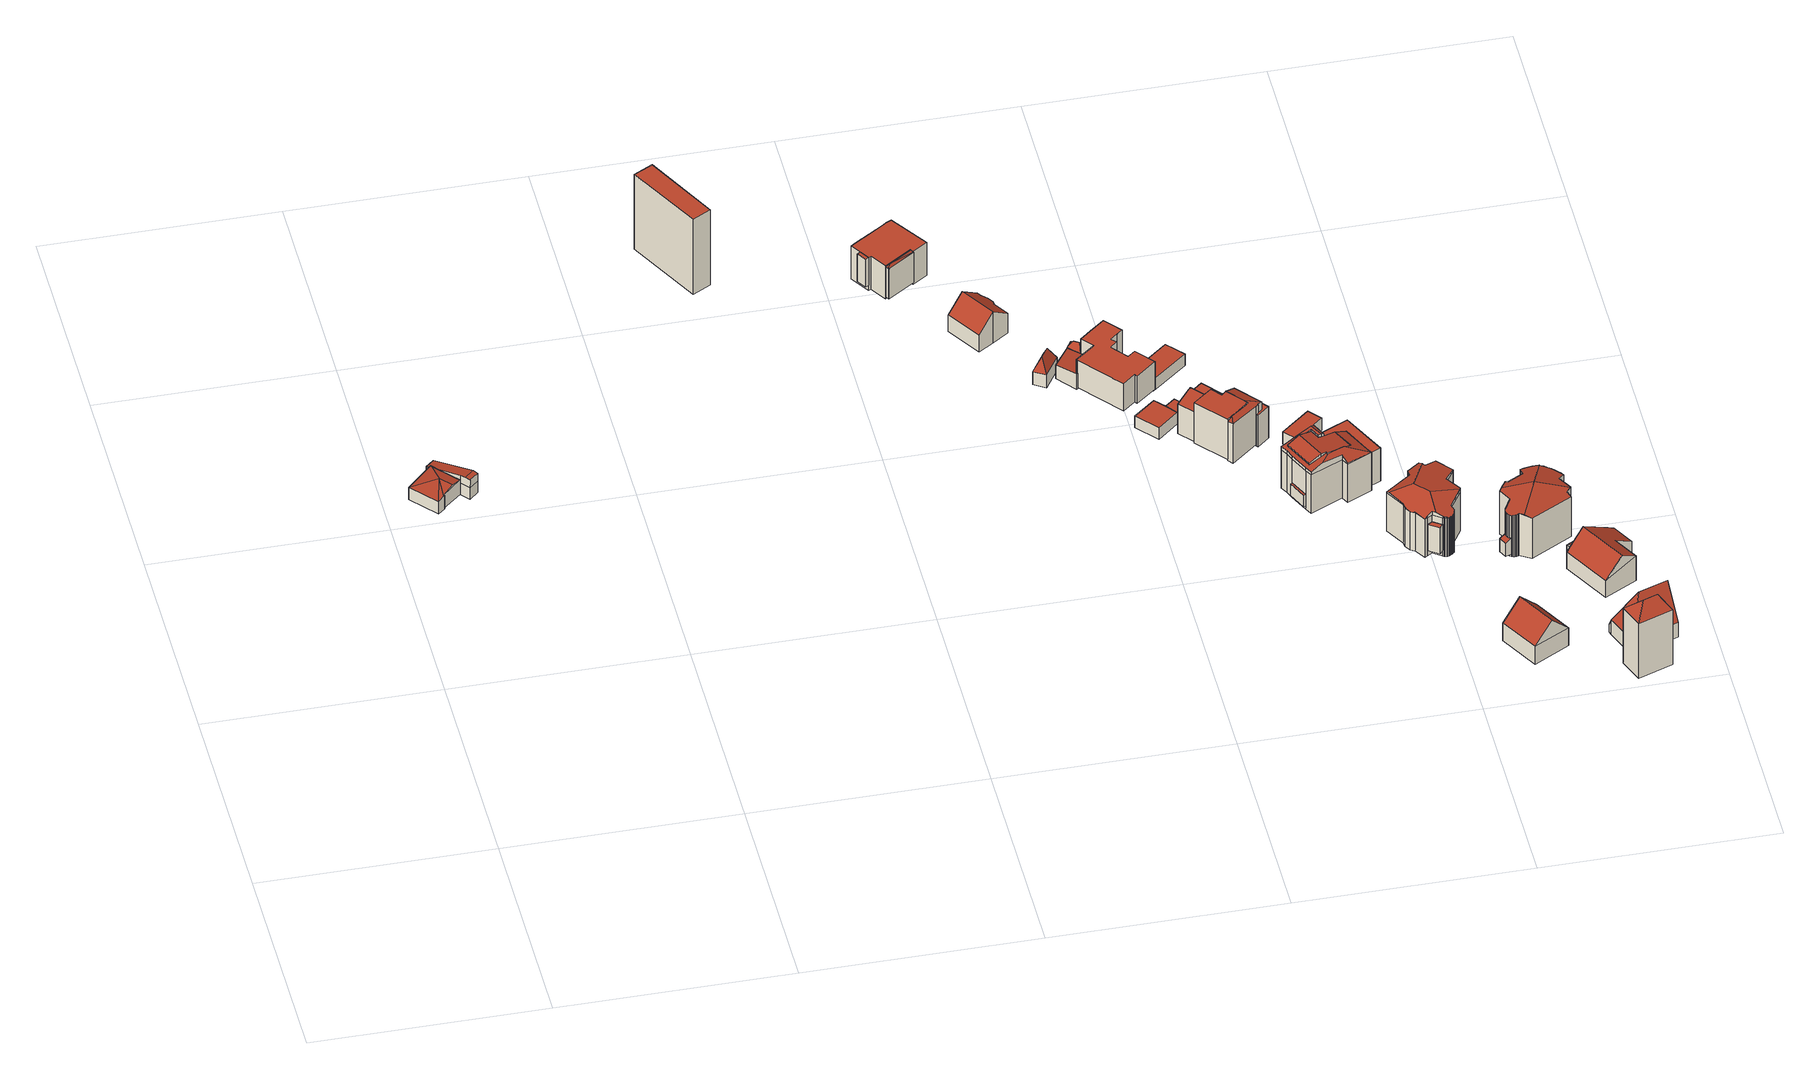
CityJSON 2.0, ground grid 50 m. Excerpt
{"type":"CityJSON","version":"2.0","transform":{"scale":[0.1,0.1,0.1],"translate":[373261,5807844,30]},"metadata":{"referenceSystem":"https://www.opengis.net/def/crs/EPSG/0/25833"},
"CityObjects":{
"building1":{"type":"Building","attributes":{"Gemeindeschluessel":"11000006","Geometrietyp2DReferenz":"3000","function":"31001_3281","roofType":"5000","measuredHeight":4.16},"address":[{"country":"Germany","locality":"Berlin","dependentLocality":"Steglitz-Zehlendorf"}],"geometry":[{"type":"Solid","lod":"2","boundaries":[[[[0,1,2,3]],[[4,5,1,0]],[[6,7,5,4]],[[8,9,7,6]],[[10,11,9,8]],[[12,13,11,10]],[[3,2,13,12]],[[10,8,14]],[[0,15,14]],[[6,0,14]],[[6,14,8]],[[0,6,4]],[[3,12,10,14,15]],[[3,15,0]],[[1,5,7,9,11,13,2]]]],"semantics":{"surfaces":[{"type":"WallSurface"},{"type":"RoofSurface"},{"type":"GroundSurface"}],"values":[[0,0,0,0,0,0,0,1,1,1,1,1,1,0,2]]}}]},
"building2":{"type":"Building","attributes":{"Gemeindeschluessel":"11000006","Geometrietyp2DReferenz":"3000","function":"51009_1610","roofType":"3100","measuredHeight":5.16},"address":[{"country":"Germany","locality":"Berlin","dependentLocality":"Steglitz-Zehlendorf"}],"geometry":[{"type":"Solid","lod":"2","boundaries":[[[[16,13,2,17]],[[18,11,13,16]],[[19,20,11,18]],[[21,22,20,19]],[[23,24,22,21]],[[25,26,24,23]],[[17,2,26,25]],[[27,28,29,30]],[[31,32,29,28,21,19,33]],[[32,31,16,17]],[[30,29,32,17,25]],[[31,33,18,16]],[[33,19,18]],[[27,30,25,23]],[[28,27,23,21]],[[13,11,20,22,24,26,2]]]],"semantics":{"surfaces":[{"type":"WallSurface"},{"type":"RoofSurface"},{"type":"GroundSurface"}],"values":[[0,0,0,0,0,0,0,1,1,0,0,0,0,0,0,2]]}}]},
"building3":{"type":"Building","attributes":{"Gemeindeschluessel":"11000006","Geometrietyp2DReferenz":"3000","function":"31001_3212","roofType":"1000","measuredHeight":19.44},"address":[{"country":"Germany","locality":"Berlin","dependentLocality":"Steglitz-Zehlendorf","thoroughfareName":"Stölpchenweg"}],"geometry":[{"type":"Solid","lod":"2","boundaries":[[[[34,35,36,37]],[[38,39,35,34]],[[40,41,39,38]],[[37,36,41,40]],[[38,34,37,40]],[[35,39,41,36]]]],"semantics":{"surfaces":[{"type":"WallSurface"},{"type":"RoofSurface"},{"type":"GroundSurface"}],"values":[[0,0,0,0,1,2]]}}]},
"building4":{"type":"Building","attributes":{"Gemeindeschluessel":"11000006","Geometrietyp2DReferenz":"3000","function":"51009_1610","roofType":"1000","measuredHeight":7.22},"address":[{"country":"Germany","locality":"Berlin","dependentLocality":"Steglitz-Zehlendorf"}],"geometry":[{"type":"Solid","lod":"2","boundaries":[[[[42,43,44,45]],[[46,47,43,42]],[[48,49,47,46]],[[45,44,49,48]],[[46,42,45,48]],[[43,47,49,44]]]],"semantics":{"surfaces":[{"type":"WallSurface"},{"type":"RoofSurface"},{"type":"GroundSurface"}],"values":[[0,0,0,0,1,2]]}}]},
"building5":{"type":"Building","attributes":{"Gemeindeschluessel":"11000006","Geometrietyp2DReferenz":"3000","function":"31001_1010"},"address":[{"country":"Germany","locality":"Berlin","dependentLocality":"Steglitz-Zehlendorf","thoroughfareName":"Stölpchenweg"}],"children":["building5-1","building5-2"]},
"building5-1":{"type":"BuildingPart","attributes":{"roofType":"1000","measuredHeight":8.59},"parents":["building5"],"geometry":[{"type":"Solid","lod":"2","boundaries":[[[[50,51,52,53,54,55]],[[45,56,51,50]],[[48,57,56,45]],[[58,59,57,48]],[[60,61,59,58]],[[62,63,61,60]],[[64,65,63,62]],[[66,67,65,64]],[[68,69,67,66]],[[70,71,72,73,69,68]],[[70,68,66,64,62,60,58,48,45,50,55,74]],[[51,56,57,59,61,63,65,67,69,73,75,52]],[[73,72,76,75]],[[71,70,74,77]],[[76,72,71,77]],[[75,76,53,52]],[[77,74,55,54]],[[53,76,77,54]]]],"semantics":{"surfaces":[{"type":"WallSurface"},{"type":"RoofSurface"},{"type":"GroundSurface"},{"type":"ClosureSurface"}],"values":[[0,0,0,0,0,0,0,0,0,0,1,2,0,0,3,0,0,3]]}}]},
"building5-2":{"type":"BuildingPart","attributes":{"roofType":"5000","measuredHeight":8.53},"parents":["building5"],"geometry":[{"type":"Solid","lod":"2","boundaries":[[[[78,79,80,81]],[[54,53,79,78]],[[82,83,72,71]],[[81,80,83,82]],[[84,71,77,85]],[[85,77,54,86]],[[54,78,86]],[[84,85,86]],[[81,84,86,78]],[[81,82,84]],[[82,71,84]],[[79,53,76,72,83,80]],[[53,54,77,76]],[[76,77,71,72]]]],"semantics":{"surfaces":[{"type":"WallSurface"},{"type":"RoofSurface"},{"type":"GroundSurface"},{"type":"ClosureSurface"}],"values":[[0,0,0,0,1,1,1,1,1,1,1,2,3,3]]}}]},
"building6":{"type":"Building","attributes":{"Gemeindeschluessel":"11000006","Geometrietyp2DReferenz":"3000","function":"31001_1010","roofType":"3100","measuredHeight":7.99},"address":[{"country":"Germany","locality":"Berlin","dependentLocality":"Steglitz-Zehlendorf","thoroughfareName":"Stölpchenweg"}],"geometry":[{"type":"Solid","lod":"2","boundaries":[[[[87,88,89,90,91,92,93,94,95,96]],[[97,98,99,100,101,102,103,104,105,106,107,108]],[[91,97,108,92]],[[90,98,97,91]],[[89,99,98,90]],[[88,100,99,89]],[[87,101,100,88]],[[96,102,101,87]],[[109,103,102,96]],[[110,104,103,109]],[[95,105,104,110]],[[94,106,105,95]],[[93,107,106,94]],[[92,108,107,93]],[[110,109,96,95]]]],"semantics":{"surfaces":[{"type":"RoofSurface"},{"type":"GroundSurface"},{"type":"WallSurface"}],"values":[[0,1,2,2,2,2,2,2,2,2,2,2,2,2,0]]}}]},
"building7":{"type":"Building","attributes":{"Gemeindeschluessel":"11000006","Geometrietyp2DReferenz":"3000","function":"31001_2463","roofType":"5000","measuredHeight":6.26},"address":[{"country":"Germany","locality":"Berlin","dependentLocality":"Steglitz-Zehlendorf"}],"geometry":[{"type":"Solid","lod":"2","boundaries":[[[[111,112,113,114]],[[115,116,112,111]],[[117,118,116,115]],[[114,113,118,117]],[[119,117,115,120]],[[115,111,120]],[[120,111,114,119]],[[114,117,119]],[[112,116,118,113]]]],"semantics":{"surfaces":[{"type":"WallSurface"},{"type":"RoofSurface"},{"type":"GroundSurface"}],"values":[[0,0,0,0,1,1,1,1,2]]}}]},
"building8":{"type":"Building","attributes":{"Gemeindeschluessel":"11000006","Geometrietyp2DReferenz":"3000","function":"31001_2463","roofType":"2100","measuredHeight":4.08},"address":[{"country":"Germany","locality":"Berlin","dependentLocality":"Steglitz-Zehlendorf"}],"geometry":[{"type":"Solid","lod":"2","boundaries":[[[[121,122,123,124]],[[125,126,122,121]],[[127,128,126,125]],[[129,130,128,127]],[[131,132,130,129]],[[133,134,132,131]],[[124,123,134,133]],[[131,129,127,125,121,124,133]],[[122,126,128,130,132,134,123]]]],"semantics":{"surfaces":[{"type":"WallSurface"},{"type":"RoofSurface"},{"type":"GroundSurface"}],"values":[[0,0,0,0,0,0,0,1,2]]}}]},
"building9":{"type":"Building","attributes":{"Gemeindeschluessel":"11000006","Geometrietyp2DReferenz":"3000","function":"31001_1000","roofType":"5000","measuredHeight":5.06},"address":[{"country":"Germany","locality":"Berlin","dependentLocality":"Steglitz-Zehlendorf"}],"geometry":[{"type":"Solid","lod":"2","boundaries":[[[[135,136,122,137]],[[138,139,136,135]],[[140,126,139,138]],[[137,122,126,140]],[[140,138,141]],[[141,138,135,142]],[[135,137,142]],[[142,137,140,141]],[[136,139,126,122]]]],"semantics":{"surfaces":[{"type":"WallSurface"},{"type":"RoofSurface"},{"type":"GroundSurface"}],"values":[[0,0,0,0,1,1,1,1,2]]}}]},
"building10":{"type":"Building","attributes":{"Gemeindeschluessel":"11000006","Geometrietyp2DReferenz":"3000","function":"31001_2463","roofType":"1000","measuredHeight":3.01},"address":[{"country":"Germany","locality":"Berlin","dependentLocality":"Steglitz-Zehlendorf"}],"geometry":[{"type":"Solid","lod":"2","boundaries":[[[[143,144,145,146]],[[147,148,144,143]],[[149,150,148,147]],[[151,152,150,149]],[[146,145,152,151]],[[149,147,143,146,151]],[[144,148,150,152,145]]]],"semantics":{"surfaces":[{"type":"WallSurface"},{"type":"RoofSurface"},{"type":"GroundSurface"}],"values":[[0,0,0,0,0,1,2]]}}]},
"building11":{"type":"Building","attributes":{"Gemeindeschluessel":"11000006","Geometrietyp2DReferenz":"3000","function":"31001_1010"},"address":[{"country":"Germany","locality":"Berlin","dependentLocality":"Steglitz-Zehlendorf","thoroughfareName":"Stölpchenweg"}],"children":["building11-1","building11-2"]},
"building11-1":{"type":"BuildingPart","attributes":{"roofType":"9999","measuredHeight":7.05},"parents":["building11"],"geometry":[{"type":"Solid","lod":"2","boundaries":[[[[153,154,155,156]],[[157,158,154,153]],[[159,160,158,157]],[[161,162,160,159]],[[163,164,162,161]],[[165,166,164,163]],[[167,168,166,165]],[[169,170,171,168,167]],[[172,173,174,175,176]],[[177,178,173,172]],[[179,180,178,177]],[[156,155,180,179]],[[177,172,176,181,182,183,184,185,169,167,165,163,161,159,157,153,156,179]],[[154,158,160,162,164,166,168,171,186,187,188,189,190,174,173,178,180,155]],[[170,169,185,191]],[[186,171,170,191]],[[191,185,184,192]],[[187,186,191,192]],[[192,184,183,193]],[[188,187,192,193]],[[193,183,182,194]],[[189,188,193,194]],[[194,182,181,195]],[[190,189,194,195]],[[195,181,176,175]],[[174,190,195,175]]]],"semantics":{"surfaces":[{"type":"WallSurface"},{"type":"RoofSurface"},{"type":"GroundSurface"},{"type":"ClosureSurface"}],"values":[[0,0,0,0,0,0,0,0,0,0,0,0,1,2,0,3,0,3,0,3,0,3,0,3,0,3]]}}]},
"building11-2":{"type":"BuildingPart","attributes":{"roofType":"1000","measuredHeight":3.08},"parents":["building11"],"geometry":[{"type":"Solid","lod":"2","boundaries":[[[[196,197,198,171,170]],[[199,200,197,196]],[[201,202,200,199]],[[175,174,203,202,201]],[[199,196,170,191,192,193,194,195,175,201]],[[204,205,206,207,208,198,197,200,202,203]],[[203,174,190,204]],[[174,175,195,190]],[[204,190,189,205]],[[190,195,194,189]],[[205,189,188,206]],[[189,194,193,188]],[[206,188,187,207]],[[188,193,192,187]],[[207,187,186,208]],[[187,192,191,186]],[[208,186,171,198]],[[186,191,170,171]]]],"semantics":{"surfaces":[{"type":"WallSurface"},{"type":"RoofSurface"},{"type":"GroundSurface"},{"type":"ClosureSurface"}],"values":[[0,0,0,0,1,2,0,3,0,3,0,3,0,3,0,3,0,3]]}}]},
"building12":{"type":"Building","attributes":{"Gemeindeschluessel":"11000006","Geometrietyp2DReferenz":"3000","function":"51009_1610","roofType":"1000","measuredHeight":2.88},"address":[{"country":"Germany","locality":"Berlin","dependentLocality":"Steglitz-Zehlendorf"}],"geometry":[{"type":"Solid","lod":"2","boundaries":[[[[149,209,210,211]],[[147,212,209,149]],[[213,214,212,147]],[[211,210,214,213]],[[147,149,211,213]],[[209,212,214,210]]]],"semantics":{"surfaces":[{"type":"WallSurface"},{"type":"RoofSurface"},{"type":"GroundSurface"}],"values":[[0,0,0,0,1,2]]}}]},
"building13":{"type":"Building","attributes":{"Gemeindeschluessel":"11000006","Geometrietyp2DReferenz":"3000","function":"31001_1010"},"address":[{"country":"Germany","locality":"Berlin","dependentLocality":"Steglitz-Zehlendorf","thoroughfareName":"Stölpchenweg"}],"children":["building13-1","building13-2","building13-3","building13-4"]},
"building13-1":{"type":"BuildingPart","attributes":{"roofType":"1000","measuredHeight":10.38},"parents":["building13"],"geometry":[{"type":"Solid","lod":"2","boundaries":[[[[215,216,217,218,219,220,221]],[[222,223,215,221,224,225,226,227,228,229,230]],[[231,232,219,218,233,234,235,236]],[[237,228,227,238]],[[231,236,237,238]],[[238,227,226,239]],[[232,231,238,239]],[[224,221,220]],[[239,226,225]],[[219,232,239,220]],[[239,225,224,220]],[[218,217,240,241,233]],[[242,216,215,223,243]],[[244,240,217,216,243]],[[216,242,243]],[[233,241,245,234]],[[244,243,223,222,246]],[[240,244,246,245,241]],[[234,245,247,235]],[[246,222,230,248]],[[246,248,247,245]],[[229,228,237]],[[235,247,248,230,229,237,236]]]],"semantics":{"surfaces":[{"type":"WallSurface"},{"type":"RoofSurface"},{"type":"GroundSurface"},{"type":"ClosureSurface"}],"values":[[0,1,2,0,3,0,3,0,0,3,3,0,0,3,3,0,0,3,0,0,3,0,3]]}}]},
"building13-2":{"type":"BuildingPart","attributes":{"roofType":"5000","measuredHeight":10.71},"parents":["building13"],"geometry":[{"type":"Solid","lod":"2","boundaries":[[[[220,219,249,250,251]],[[252,253,254,235,230,255]],[[256,257,253,252]],[[258,259,257,256]],[[260,261,259,258]],[[262,263,261,260]],[[251,250,263,262]],[[238,239,225,264,251,262,260,258,265,266,237]],[[265,256,252,255,266]],[[264,224,220,251]],[[229,237,266,255]],[[256,265,258]],[[249,267,268,269,254,253,257,259,261,263,250]],[[249,219,232,267]],[[219,220,239,232]],[[267,232,231,268]],[[232,239,238,231]],[[269,268,231,236]],[[236,231,238,237]],[[269,236,235,254]],[[229,255,230]],[[236,237,229,230,235]],[[224,264,225]],[[224,225,239,220]]]],"semantics":{"surfaces":[{"type":"WallSurface"},{"type":"RoofSurface"},{"type":"GroundSurface"},{"type":"ClosureSurface"}],"values":[[0,0,0,0,0,0,0,1,1,1,0,0,2,0,3,0,3,0,3,0,0,3,0,3]]}}]},
"building13-3":{"type":"BuildingPart","attributes":{"roofType":"9999","measuredHeight":3},"parents":["building13"],"geometry":[{"type":"Solid","lod":"2","boundaries":[[[[248,270,271,272,244,246]],[[272,273,241,244]],[[271,274,273,272]],[[270,275,274,271]],[[248,247,275,270]],[[247,248,246,245]],[[245,246,244,241]],[[273,274,275,247,245,241]]]],"semantics":{"surfaces":[{"type":"RoofSurface"},{"type":"WallSurface"},{"type":"GroundSurface"}],"values":[[0,1,1,1,1,1,1,2]]}}]},
"building13-4":{"type":"BuildingPart","attributes":{"roofType":"5000","measuredHeight":9.21},"parents":["building13"],"geometry":[{"type":"Solid","lod":"2","boundaries":[[[[276,277,278,279]],[[280,281,277,276]],[[282,283,281,280]],[[284,285,283,282]],[[243,240,285,284]],[[279,278,217,216]],[[243,284,282,242]],[[282,280,276,279,216,242]],[[277,281,283,285,240,217,278]],[[240,243,216,217]],[[243,242,216]]]],"semantics":{"surfaces":[{"type":"WallSurface"},{"type":"RoofSurface"},{"type":"GroundSurface"},{"type":"ClosureSurface"}],"values":[[0,0,0,0,0,0,1,1,2,3,3]]}}]},
"building14":{"type":"Building","attributes":{"Gemeindeschluessel":"11000006","Geometrietyp2DReferenz":"3000","function":"51009_1610","roofType":"1000","measuredHeight":8.16},"address":[{"country":"Germany","locality":"Berlin","dependentLocality":"Steglitz-Zehlendorf"}],"geometry":[{"type":"Solid","lod":"2","boundaries":[[[[286,287,288,289]],[[290,291,287,286]],[[292,293,291,290]],[[294,295,293,292]],[[296,297,295,294]],[[298,299,297,296]],[[300,301,299,298]],[[302,303,301,300]],[[304,305,303,302]],[[306,307,305,304]],[[289,288,308,309]],[[310,311,312,313,314,315,316,317,318,319,320,306,304,302,300,298,296,294,292,290,286,289,309]],[[287,291,293,295,297,299,301,303,305,307,321,322,323,324,325,326,327,328,329,330,331,308,288]],[[320,321,307,306]],[[319,322,321,320]],[[318,323,322,319]],[[317,324,323,318]],[[316,325,324,317]],[[315,326,325,316]],[[314,327,326,315]],[[313,328,327,314]],[[312,329,328,313]],[[311,330,329,312]],[[310,331,330,311]],[[309,308,331,310]]]],"semantics":{"surfaces":[{"type":"WallSurface"},{"type":"RoofSurface"},{"type":"GroundSurface"}],"values":[[0,0,0,0,0,0,0,0,0,0,0,1,2,0,0,0,0,0,0,0,0,0,0,0,0]]}}]},
"building15":{"type":"Building","attributes":{"Gemeindeschluessel":"11000006","Geometrietyp2DReferenz":"3000","function":"51009_1610","roofType":"9999","measuredHeight":3},"address":[{"country":"Germany","locality":"Berlin","dependentLocality":"Steglitz-Zehlendorf"}],"geometry":[{"type":"Solid","lod":"2","boundaries":[[[[332,333,334,335]],[[333,336,337,334]],[[332,338,336,333]],[[335,339,338,332]],[[334,337,339,335]],[[336,338,339,337]]]],"semantics":{"surfaces":[{"type":"RoofSurface"},{"type":"WallSurface"},{"type":"GroundSurface"}],"values":[[0,1,1,1,1,2]]}}]},
"building16":{"type":"Building","attributes":{"Gemeindeschluessel":"11000006","Geometrietyp2DReferenz":"3000","function":"31001_1010"},"address":[{"country":"Germany","locality":"Berlin","dependentLocality":"Steglitz-Zehlendorf","thoroughfareName":"Stölpchenweg"}],"children":["building16-1","building16-2"]},
"building16-1":{"type":"BuildingPart","attributes":{"roofType":"5000","measuredHeight":12.37},"parents":["building16"],"geometry":[{"type":"Solid","lod":"2","boundaries":[[[[340,341,342,343]],[[344,345,341,340]],[[346,347,345,344]],[[348,349,347,346]],[[350,351,349,348]],[[352,353,351,350]],[[354,355,356,353,352]],[[357,358,359,360,361]],[[362,363,358,357]],[[364,365,363,362]],[[366,367,365,364]],[[368,369,367,366]],[[370,371,369,368]],[[343,342,371,370]],[[364,372,373,374,375,376,377]],[[378,379,380,381]],[[362,357,382,383,384,372,364]],[[385,386,387,388,389,390,391,392,393,380,379,394,395,396,397,398,399,400,375,374]],[[400,399,343,370]],[[376,375,400,370,368]],[[399,398,340,343]],[[398,397,344,340]],[[397,396,346,344]],[[396,395,348,346]],[[395,394,350,348]],[[394,379,378,352,350]],[[382,357,361]],[[378,381,401,354,352]],[[377,376,368,366]],[[377,366,364]],[[341,345,347,349,351,353,356,402,403,404,405,406,407,408,409,359,358,363,365,367,369,371,342]],[[356,355,410,402]],[[354,411,410,355]],[[402,410,412,403]],[[411,413,412,410]],[[403,412,414,404]],[[413,415,414,412]],[[404,414,416,417,405]],[[416,418,419,417]],[[414,415,418,416]],[[405,417,420,406]],[[419,421,420,417]],[[406,420,422,423,407]],[[422,424,425,423]],[[420,421,424,422]],[[407,423,426,408]],[[425,427,426,423]],[[408,426,428,409]],[[427,429,428,426]],[[409,428,360,359]],[[429,361,360,428]],[[430,393,392,431]],[[430,431,415,413]],[[430,432,380,393]],[[413,411,432,430]],[[431,392,391]],[[419,418,390,389]],[[418,415,431,391,390]],[[389,388,421,419]],[[424,387,386,425]],[[421,388,387,424]],[[386,385,427,425]],[[372,384,373]],[[385,374,373,384,383,429,427]],[[383,382,361,429]],[[401,381,380,432]],[[401,432,411,354]]]],"semantics":{"surfaces":[{"type":"WallSurface"},{"type":"RoofSurface"},{"type":"GroundSurface"},{"type":"ClosureSurface"}],"values":[[0,0,0,0,0,0,0,0,0,0,0,0,0,0,1,1,1,1,0,0,0,0,0,0,0,0,0,0,0,0,2,0,3,0,3,0,3,0,3,3,0,3,0,3,3,0,3,0,3,0,3,0,3,0,3,0,3,3,3,3,3,3,0,3,3,0,3]]}}]},
"building16-2":{"type":"BuildingPart","attributes":{"roofType":"3100","measuredHeight":12.36},"parents":["building16"],"geometry":[{"type":"Solid","lod":"2","boundaries":[[[[433,382,361,360,355,354,401]],[[434,435,436,437]],[[438,439,373,384,440,433,401,432,430,431,391,437,436]],[[360,428,426,423,422,420,417,416,414,412,410,355]],[[382,433,440,383]],[[428,360,361,429]],[[429,361,382,383]],[[374,373,439,385]],[[383,440,384]],[[426,428,429,427]],[[429,383,384,373,374,385,427]],[[385,439,438,386]],[[423,426,427,425]],[[427,385,386,425]],[[386,438,436,387]],[[423,425,424,422]],[[425,386,387,424]],[[388,387,436,435]],[[420,422,424,421]],[[387,388,421,424]],[[389,388,435,434]],[[417,420,421,419]],[[421,388,389,419]],[[389,434,437,390]],[[417,419,418,416]],[[419,389,390,418]],[[390,437,391]],[[414,416,418,415]],[[415,418,390,391,431]],[[412,414,415,413]],[[415,431,430,413]],[[355,410,411,354]],[[410,412,413,411]],[[411,413,430,432]],[[354,411,432,401]]]],"semantics":{"surfaces":[{"type":"WallSurface"},{"type":"RoofSurface"},{"type":"GroundSurface"},{"type":"ClosureSurface"}],"values":[[0,1,1,2,0,3,3,0,0,3,3,0,3,3,0,3,3,0,3,3,0,3,3,0,3,3,0,3,3,3,3,3,3,3,3]]}}]},
"building17":{"type":"Building","attributes":{"Gemeindeschluessel":"11000006","Geometrietyp2DReferenz":"3000","function":"51009_1610","roofType":"1000","measuredHeight":8.56},"address":[{"country":"Germany","locality":"Berlin","dependentLocality":"Steglitz-Zehlendorf"}],"geometry":[{"type":"Solid","lod":"2","boundaries":[[[[441,442,443,444]],[[445,446,442,441]],[[447,448,446,445]],[[449,450,448,447]],[[451,452,450,449]],[[453,454,452,451]],[[455,456,454,453]],[[457,458,456,455]],[[444,443,458,457]],[[455,453,451,449,447,445,441,444,457]],[[442,446,448,450,452,454,456,458,443]]]],"semantics":{"surfaces":[{"type":"WallSurface"},{"type":"RoofSurface"},{"type":"GroundSurface"}],"values":[[0,0,0,0,0,0,0,0,0,1,2]]}}]},
"building18":{"type":"Building","attributes":{"Gemeindeschluessel":"11000006","Geometrietyp2DReferenz":"3000","function":"31001_2444","roofType":"1000","measuredHeight":3.16},"address":[{"country":"Germany","locality":"Berlin","dependentLocality":"Steglitz-Zehlendorf"}],"geometry":[{"type":"Solid","lod":"2","boundaries":[[[[459,460,461,462]],[[463,464,460,459]],[[465,466,464,463]],[[462,461,466,465]],[[463,459,462,465]],[[460,464,466,461]]]],"semantics":{"surfaces":[{"type":"WallSurface"},{"type":"RoofSurface"},{"type":"GroundSurface"}],"values":[[0,0,0,0,1,2]]}}]},
"building19":{"type":"Building","attributes":{"Gemeindeschluessel":"11000006","Geometrietyp2DReferenz":"3000","function":"31001_1010"},"address":[{"country":"Germany","locality":"Berlin","dependentLocality":"Steglitz-Zehlendorf","thoroughfareName":"Stölpchenweg"}],"children":["building19-1","building19-2"]},
"building19-1":{"type":"BuildingPart","attributes":{"roofType":"5000","measuredHeight":12.23},"parents":["building19"],"geometry":[{"type":"Solid","lod":"2","boundaries":[[[[467,468,469,470]],[[471,472,468,467]],[[473,474,475,476,472,471]],[[477,478,479,480,481,482]],[[483,484,478,477]],[[485,486,484,483]],[[487,488,486,485]],[[489,490,488,487]],[[491,492,490,489]],[[493,494,492,491]],[[495,496,494,493]],[[497,498,496,495]],[[499,500,498,497]],[[501,502,500,499]],[[503,504,502,501]],[[505,506,504,503]],[[507,508,506,505]],[[509,510,508,507]],[[511,512,510,509]],[[513,514,512,511]],[[515,516,514,513]],[[517,518,516,515]],[[519,520,518,517]],[[521,522,520,519]],[[523,524,522,521]],[[525,526,524,523]],[[527,528,526,525]],[[529,530,528,527]],[[531,532,530,529]],[[533,534,532,531]],[[535,536,534,533]],[[537,538,536,535]],[[539,540,538,537]],[[541,542,540,539]],[[543,544,542,541]],[[470,469,544,543]],[[545,546,547,548,549,550,551,552,553,554,555,556,557,558,559,560,561,562,563,564,565,566,567,568,569]],[[570,571,572,573,574,575,576]],[[577,578,579,575,574,567,566,580,581]],[[582,583,485,584,477,585,586,568,567,574,573]],[[586,585,482,587]],[[569,568,586,587,473]],[[585,477,482]],[[584,485,483]],[[584,483,477]],[[583,487,485]],[[583,582,489,487]],[[582,573,572,491,489]],[[580,566,565,509,507]],[[581,580,507,505]],[[579,578,501,499]],[[576,575,579,499,497]],[[578,577,503,501]],[[577,581,505,503]],[[572,571,493,491]],[[571,570,495,493]],[[570,576,497,495]],[[565,564,511,509]],[[564,563,513,511]],[[563,562,515,513]],[[562,561,517,515]],[[561,560,519,517]],[[560,559,521,519]],[[559,558,523,521]],[[558,557,525,523]],[[557,556,527,525]],[[556,555,529,527]],[[555,554,531,529]],[[554,553,533,531]],[[553,552,535,533]],[[552,551,537,535]],[[551,550,539,537]],[[550,549,541,539]],[[549,548,543,541]],[[548,547,470,543]],[[547,546,467,470]],[[546,545,471,467]],[[545,569,473,471]],[[468,472,476,588,479,478,484,486,488,490,492,494,496,498,500,502,504,506,508,510,512,514,516,518,520,522,524,526,528,530,532,534,536,538,540,542,544,469]],[[476,475,589,588]],[[474,473,587,590]],[[589,475,474,590]],[[588,589,480,479]],[[590,587,482,481]],[[480,589,590,481]]]],"semantics":{"surfaces":[{"type":"WallSurface"},{"type":"RoofSurface"},{"type":"GroundSurface"},{"type":"ClosureSurface"}],"values":[[0,0,0,0,0,0,0,0,0,0,0,0,0,0,0,0,0,0,0,0,0,0,0,0,0,0,0,0,0,0,0,0,0,0,0,0,1,1,1,1,0,0,0,0,0,0,0,0,0,0,0,0,0,0,0,0,0,0,0,0,0,0,0,0,0,0,0,0,0,0,0,0,0,0,0,0,0,0,2,0,0,3,0,0,3]]}}]},
"building19-2":{"type":"BuildingPart","attributes":{"roofType":"1000","measuredHeight":6.73},"parents":["building19"],"geometry":[{"type":"Solid","lod":"2","boundaries":[[[[481,480,591,592]],[[592,591,475,474]],[[590,481,592,474]],[[480,589,475,591]],[[480,481,590,589]],[[589,590,474,475]]]],"semantics":{"surfaces":[{"type":"WallSurface"},{"type":"RoofSurface"},{"type":"GroundSurface"},{"type":"ClosureSurface"}],"values":[[0,0,1,2,3,3]]}}]},
"building20":{"type":"Building","attributes":{"Gemeindeschluessel":"11000006","Geometrietyp2DReferenz":"3000","function":"31001_1010","roofType":"3100","measuredHeight":8.9},"address":[{"country":"Germany","locality":"Berlin","dependentLocality":"Steglitz-Zehlendorf","thoroughfareName":"Stölpchenweg"}],"geometry":[{"type":"Solid","lod":"2","boundaries":[[[[593,594,595,596]],[[597,598,594,593]],[[599,600,598,597]],[[596,595,600,599]],[[593,601,597]],[[599,602,596]],[[596,602,601,593]],[[597,601,602,599]],[[594,598,600,595]]]],"semantics":{"surfaces":[{"type":"WallSurface"},{"type":"RoofSurface"},{"type":"GroundSurface"}],"values":[[0,0,0,0,0,0,1,1,2]]}}]},
"building21":{"type":"Building","attributes":{"Gemeindeschluessel":"11000006","Geometrietyp2DReferenz":"3000","function":"31001_1010"},"address":[{"country":"Germany","locality":"Berlin","dependentLocality":"Steglitz-Zehlendorf","thoroughfareName":"Stölpchenweg"}],"children":["building21-1","building21-2"]},
"building21-1":{"type":"BuildingPart","attributes":{"roofType":"5000","measuredHeight":12.47},"parents":["building21"],"geometry":[{"type":"Solid","lod":"2","boundaries":[[[[603,604,605,606]],[[607,608,604,603]],[[609,610,608,607]],[[611,612,610,609]],[[613,614,612,611]],[[615,616,614,613]],[[617,618,619,620,616,615]],[[621,622,623,624,625,626]],[[627,628,622,621]],[[629,630,628,627]],[[631,632,630,629]],[[633,634,632,631]],[[635,636,634,633]],[[637,638,636,635]],[[639,640,638,637]],[[641,642,640,639]],[[643,644,642,641]],[[645,646,644,643]],[[647,648,646,645]],[[649,650,648,647]],[[651,652,650,649]],[[653,654,652,651]],[[655,656,654,653]],[[657,658,656,655]],[[659,660,658,657]],[[661,662,660,659]],[[663,664,662,661]],[[665,666,664,663]],[[667,668,666,665]],[[669,670,668,667]],[[671,672,670,669]],[[673,674,672,671]],[[606,605,674,673]],[[609,607,603,675,676,677,633,631,629,627,621,626,678,679,680,681,617,615,613,611]],[[649,647,645,643,641,639,637,635,677,676,682]],[[669,667,665,663,661,659,657,655,653,651,682,676,683]],[[675,606,673,671,683,676]],[[649,682,651]],[[669,683,671]],[[606,675,603]],[[633,677,635]],[[604,608,610,612,614,616,620,684,685,686,687,623,622,628,630,632,634,636,638,640,642,644,646,648,650,652,654,656,658,660,662,664,666,668,670,672,674,605]],[[688,618,617,681]],[[684,620,619,689]],[[689,619,618,688]],[[690,688,681,680]],[[685,684,689,691]],[[691,689,688,690]],[[685,691,692,686]],[[690,680,679,693]],[[692,691,690,693]],[[686,692,694,687]],[[693,679,678,695]],[[694,692,693,695]],[[687,694,624,623]],[[695,678,626,625]],[[624,694,695,625]]]],"semantics":{"surfaces":[{"type":"WallSurface"},{"type":"RoofSurface"},{"type":"GroundSurface"},{"type":"ClosureSurface"}],"values":[[0,0,0,0,0,0,0,0,0,0,0,0,0,0,0,0,0,0,0,0,0,0,0,0,0,0,0,0,0,0,0,0,0,1,1,1,1,0,0,0,0,2,0,0,3,0,0,3,0,0,3,0,0,3,0,0,3]]}}]},
"building21-2":{"type":"BuildingPart","attributes":{"roofType":"2100","measuredHeight":4.01},"parents":["building21"],"geometry":[{"type":"Solid","lod":"2","boundaries":[[[[625,624,696,697]],[[698,699,619,618]],[[697,696,699,698]],[[618,688,690,693,695,625,697,698]],[[624,694,692,691,689,619,699,696]],[[694,624,625,695]],[[692,694,695,693]],[[692,693,690,691]],[[691,690,688,689]],[[689,688,618,619]]]],"semantics":{"surfaces":[{"type":"WallSurface"},{"type":"RoofSurface"},{"type":"GroundSurface"},{"type":"ClosureSurface"}],"values":[[0,0,0,1,2,3,3,3,3,3]]}}]},
"building22":{"type":"Building","attributes":{"Gemeindeschluessel":"11000006","Geometrietyp2DReferenz":"3000","function":"31001_2463","roofType":"5000","measuredHeight":17.06},"address":[{"country":"Germany","locality":"Berlin","dependentLocality":"Steglitz-Zehlendorf"}],"geometry":[{"type":"Solid","lod":"2","boundaries":[[[[700,701,702,703]],[[704,705,701,700]],[[706,707,705,704]],[[703,702,707,706]],[[706,704,708]],[[708,704,700,709]],[[700,703,709]],[[709,703,706,708]],[[701,705,707,702]]]],"semantics":{"surfaces":[{"type":"WallSurface"},{"type":"RoofSurface"},{"type":"GroundSurface"}],"values":[[0,0,0,0,1,1,1,1,2]]}}]},
"building23":{"type":"Building","attributes":{"Gemeindeschluessel":"11000006","Geometrietyp2DReferenz":"3000","function":"31001_1010","roofType":"5000","measuredHeight":12.02},"address":[{"country":"Germany","locality":"Berlin","dependentLocality":"Steglitz-Zehlendorf","thoroughfareName":"Stölpchenweg"}],"geometry":[{"type":"Solid","lod":"2","boundaries":[[[[710,711,712,713]],[[714,715,711,710]],[[716,717,715,714]],[[718,719,717,716]],[[720,721,719,718]],[[722,723,721,720]],[[724,725,723,722]],[[726,727,725,724]],[[728,729,727,726]],[[713,712,729,728]],[[722,730,724]],[[720,718,730,722]],[[716,714,710,713,728,726,724,730,718]],[[711,715,717,719,721,723,725,727,729,712]]]],"semantics":{"surfaces":[{"type":"WallSurface"},{"type":"RoofSurface"},{"type":"GroundSurface"}],"values":[[0,0,0,0,0,0,0,0,0,0,1,1,1,2]]}}]},
"building24":{"type":"Building","attributes":{"Gemeindeschluessel":"11000006","Geometrietyp2DReferenz":"3000","function":"31001_1010","roofType":"5000","measuredHeight":8.46},"address":[{"country":"Germany","locality":"Berlin","dependentLocality":"Steglitz-Zehlendorf","thoroughfareName":"Stölpchenweg"}],"geometry":[{"type":"Solid","lod":"2","boundaries":[[[[731,732,733,734]],[[735,736,732,731]],[[737,738,736,735]],[[739,740,738,737]],[[741,742,740,739]],[[743,744,742,741]],[[734,733,744,743]],[[745,746,739,737]],[[734,743,741,746,745,735,731]],[[735,745,737]],[[739,746,741]],[[732,736,738,740,742,744,733]]]],"semantics":{"surfaces":[{"type":"WallSurface"},{"type":"RoofSurface"},{"type":"GroundSurface"}],"values":[[0,0,0,0,0,0,0,1,1,0,0,2]]}}]},
"building25":{"type":"Building","attributes":{"Gemeindeschluessel":"11000006","Geometrietyp2DReferenz":"3000","function":"31001_2463","roofType":"5000","measuredHeight":3.91},"address":[{"country":"Germany","locality":"Berlin","dependentLocality":"Steglitz-Zehlendorf"}],"geometry":[{"type":"Solid","lod":"2","boundaries":[[[[747,748,749,750]],[[751,752,748,747]],[[753,754,752,751]],[[750,749,754,753]],[[753,751,755]],[[755,751,747,756]],[[747,750,756]],[[756,750,753,755]],[[748,752,754,749]]]],"semantics":{"surfaces":[{"type":"WallSurface"},{"type":"RoofSurface"},{"type":"GroundSurface"}],"values":[[0,0,0,0,1,1,0,1,2]]}}]}
},
"vertices":[
[70,826,222],[70,826,187],[111,862,187],[111,862,224],[71,825,222],[71,825,187],[57,813,218],[57,813,187],[8,869,218],[8,869,187],[63,918,224],[63,918,187],[79,899,224],[79,899,187],[70,870,229],[92,845,229],
[79,899,216],[111,862,216],[63,918,216],[56,926,216],[56,926,187],[74,942,216],[74,942,187],[146,860,216],[146,860,187],[127,843,216],[127,843,187],[146,860,237],[139,868,239],[120,851,239],[127,843,237],[79,899,225],[111,862,236],[63,918,219],
[664,1605,328],[664,1605,133],[623,1584,133],[623,1584,328],[747,1445,328],[747,1445,133],[707,1423,328],[707,1423,133],
[1075,1500,94],[1075,1500,22],[1082,1504,22],[1082,1504,94],[1062,1520,94],[1062,1520,22],[1069,1525,94],[1069,1525,22],
[1087,1506,94],[1087,1506,8],[1109,1472,8],[1109,1472,13],[1109,1472,91],[1109,1472,94],[1082,1504,8],[1069,1525,8],[1055,1546,94],[1055,1546,8],[1065,1553,94],[1065,1553,8],[1131,1596,94],[1131,1596,8],[1139,1602,94],[1139,1602,8],[1150,1607,94],[1150,1607,8],[1204,1525,94],[1204,1525,8],[1172,1504,94],[1172,1504,91],[1172,1504,13],[1172,1504,8],[1168,1511,94],[1168,1511,8],[1168,1511,13],[1168,1511,91],
[1114,1465,91],[1114,1465,13],[1115,1465,13],[1115,1465,91],[1173,1503,91],[1173,1503,13],[1172,1503,93],[1167,1504,98],[1116,1471,98],
[1320,1302,73],[1299,1336,73],[1300,1337,72],[1300,1351,67],[1293,1362,67],[1280,1368,72],[1279,1367,73],[1274,1376,73],[1238,1353,102],[1285,1279,102],[1293,1362,22],[1300,1351,22],[1300,1337,22],[1299,1336,22],[1320,1302,22],[1285,1279,22],[1252,1258,22],[1205,1332,22],[1238,1353,22],[1274,1376,22],[1279,1367,22],[1280,1368,22],[1252,1258,65],[1205,1332,65],
[1367,1191,51],[1367,1191,18],[1335,1142,18],[1335,1142,51],[1392,1175,51],[1392,1175,18],[1360,1126,51],[1360,1126,18],[1356,1147,81],[1371,1171,81],
[1418,1201,49],[1418,1201,16],[1384,1152,16],[1384,1152,51],[1440,1174,53],[1440,1174,16],[1461,1148,57],[1461,1148,16],[1418,1114,57],[1418,1114,16],[1420,1111,57],[1420,1111,16],[1418,1110,57],[1418,1110,16],
[1429,1217,50],[1429,1217,16],[1418,1201,50],[1463,1193,50],[1463,1193,16],[1440,1174,50],[1442,1192,66],[1432,1201,64],
[1550,1000,55],[1550,1000,25],[1503,961,25],[1503,961,55],[1569,978,55],[1569,978,25],[1588,954,55],[1588,954,25],[1542,915,55],[1542,915,25],
[1420,1111,91],[1420,1111,20],[1494,1021,20],[1494,1021,91],[1418,1114,91],[1418,1114,20],[1461,1148,91],[1461,1148,20],[1440,1174,91],[1440,1174,20],[1463,1193,91],[1463,1193,20],[1496,1220,91],[1496,1220,20],[1526,1183,91],[1526,1183,20],[1514,1173,91],[1514,1173,44],[1514,1173,20],[1569,1074,91],[1569,1074,20],[1567,1076,20],[1567,1076,44],[1567,1076,91],[1525,1038,91],[1525,1038,20],[1521,1044,91],[1521,1044,20],[1536,1114,91],[1520,1101,91],[1492,1136,91],[1508,1149,91],[1498,1160,91],[1498,1160,21],[1508,1149,20],[1492,1136,20],[1520,1101,20],[1536,1114,20],[1498,1160,44],[1508,1149,44],[1492,1136,44],[1520,1101,44],[1536,1114,44],
[1551,1126,44],[1551,1126,13],[1514,1173,13],[1612,1176,44],[1612,1176,13],[1644,1139,44],[1644,1139,13],[1567,1076,13],[1536,1114,13],[1520,1101,13],[1492,1136,13],[1508,1149,13],[1498,1160,13],
[1588,954,27],[1610,973,27],[1610,973,55],[1569,978,27],[1591,996,55],[1591,996,26],
[1608,892,128],[1608,892,104],[1608,892,27],[1608,892,24],[1662,827,24],[1662,827,124],[1662,827,128],[1667,903,128],[1649,925,128],[1673,837,128],[1682,844,128],[1708,866,128],[1707,867,128],[1712,870,128],[1695,891,128],[1677,912,128],[1707,867,24],[1708,866,24],[1649,925,24],[1667,903,24],[1677,912,24],[1712,870,24],[1712,870,126],[1707,867,127],[1708,866,126],[1649,925,27],[1649,925,25],[1640,918,119],[1649,925,94],[1649,925,55],[1667,903,25],[1667,903,55],[1677,912,25],[1677,912,55],
[1662,827,22],[1671,816,22],[1671,816,124],[1698,929,119],[1698,929,22],[1677,912,22],[1677,912,129],[1742,876,119],[1742,876,22],[1732,868,121],[1732,868,22],[1733,867,120],[1733,867,22],[1728,863,120],[1728,863,22],[1674,838,128],[1740,875,120],[1707,877,129],[1708,866,22],[1707,867,22],[1712,870,22],
[1677,913,55],[1667,905,55],[1650,925,55],[1650,925,25],[1667,905,25],[1677,913,25],
[1609,947,117],[1609,947,27],[1582,923,27],[1582,923,104],[1613,950,119],[1613,950,27],[1614,949,119],[1614,949,27],[1623,956,94],[1623,956,27],
[1680,934,100],[1680,934,18],[1642,980,18],[1642,980,100],[1700,950,100],[1700,950,18],[1757,881,100],[1757,881,18],[1731,859,100],[1731,859,18],[1728,863,100],[1728,863,18],[1733,867,100],[1733,867,18],[1732,868,100],[1732,868,18],[1742,876,100],[1742,876,18],[1698,929,100],[1698,929,18],[1683,917,100],[1683,917,18],[1619,961,18],[1619,961,100],[1606,951,100],[1609,947,100],[1613,950,100],[1614,949,100],[1622,956,100],[1623,956,100],[1649,925,100],[1650,925,100],[1667,905,100],[1677,913,100],[1677,912,100],[1677,912,18],[1677,913,18],[1667,905,18],[1650,925,18],[1649,925,18],[1623,956,18],[1622,956,18],[1614,949,18],[1613,950,18],[1609,947,18],[1606,951,18],
[1760,691,56],[1778,651,56],[1783,653,56],[1764,693,56],[1778,651,26],[1783,653,26],[1760,691,26],[1764,693,26],
[1764,693,117],[1764,693,18],[1783,653,18],[1783,653,117],[1757,710,117],[1757,710,18],[1749,726,117],[1749,726,18],[1758,730,117],[1758,730,18],[1790,745,117],[1790,745,18],[1823,760,117],[1823,760,18],[1836,731,117],[1836,731,19],[1836,731,18],[1887,755,117],[1887,755,18],[1861,743,18],[1861,743,19],[1861,743,117],[1915,695,117],[1915,695,18],[1922,680,117],[1922,680,18],[1868,655,117],[1868,655,18],[1861,671,117],[1861,671,18],[1790,638,117],[1790,638,18],[1868,689,135],[1850,681,136],[1832,672,137],[1817,651,133],[1861,671,129],[1868,655,121],[1823,760,139],[1816,757,142],[1830,728,142],[1836,731,139],[1861,743,129],[1883,696,129],[1878,694,130],[1830,671,137],[1829,675,137],[1817,669,134],[1791,657,128],[1761,722,128],[1787,734,134],[1805,743,139],[1814,747,141],[1824,726,141],[1790,745,136],[1758,730,128],[1749,726,126],[1757,710,126],[1764,693,126],[1783,653,126],[1790,638,126],[1836,731,134],[1830,728,18],[1824,726,18],[1814,747,18],[1761,722,18],[1791,657,18],[1829,675,18],[1830,671,18],[1883,696,18],[1830,728,19],[1830,728,117],[1824,726,19],[1824,726,117],[1814,747,19],[1814,747,117],[1787,734,19],[1761,722,19],[1787,734,117],[1761,722,117],[1791,657,19],[1791,657,117],[1817,669,19],[1829,675,19],[1817,669,117],[1829,675,117],[1830,671,19],[1830,671,117],[1883,696,19],[1883,696,117],[1824,726,137],[1814,747,137],[1830,728,136],
[1861,743,130],[1761,722,131],[1791,657,131],[1817,669,142],[1787,734,142],[1829,675,140],[1830,671,140],[1883,696,130],
[1947,710,99],[1947,710,14],[1901,809,14],[1901,809,99],[1915,695,99],[1915,695,14],[1887,755,99],[1887,755,14],[1861,743,99],[1861,743,14],[1836,731,99],[1836,731,14],[1823,760,99],[1823,760,14],[1790,745,99],[1790,745,14],[1785,755,99],[1785,755,14],
[1785,878,32],[1785,878,0],[1808,850,0],[1808,850,32],[1847,929,32],[1847,929,0],[1870,902,32],[1870,902,0],
[2023,458,111],[2023,458,12],[2026,458,12],[2026,458,111],[2021,459,111],[2021,459,12],[2019,461,111],[2019,461,94],[2019,461,26],[2019,461,12],[1984,464,111],[1984,464,12],[1989,468,12],[1989,468,26],[1989,468,94],[1989,468,111],[1969,488,111],[1969,488,12],[1960,493,111],[1960,493,12],[1952,506,111],[1952,506,12],[1951,517,111],[1951,517,12],[1926,559,111],[1926,559,12],[1980,592,111],[1980,592,12],[1981,613,111],[1981,613,12],[2007,629,111],[2007,629,12],[2016,614,111],[2016,614,12],[2041,629,111],[2041,629,12],[2069,595,111],[2069,595,12],[2048,562,111],[2048,562,12],[2069,528,111],[2069,528,12],[2041,485,111],[2041,485,12],[2042,484,111],[2042,484,12],[2043,482,111],[2043,482,12],[2044,480,111],[2044,480,12],[2044,478,111],[2044,478,12],[2045,477,111],[2045,477,12],[2045,475,111],[2045,475,12],[2045,473,111],[2045,473,12],[2044,471,111],[2044,471,12],[2044,469,111],[2044,469,12],[2043,467,111],[2043,467,12],[2041,465,111],[2041,465,12],[2039,462,111],[2039,462,12],[2037,461,111],[2037,461,12],[2035,460,111],[2035,460,12],[2033,459,111],[2033,459,12],[2031,458,111],[2031,458,12],[2028,458,111],[2028,458,12],[2021,459,115],[2023,458,115],[2026,458,114],[2028,458,113],[2031,458,113],[2033,459,113],[2035,460,113],[2037,461,112],[2039,462,113],[2041,465,113],[2043,467,113],[2044,469,114],[2044,471,114],[2045,473,114],[2045,475,115],[2045,477,115],[2044,478,116],[2044,480,117],[2043,482,117],[2042,484,118],[2041,485,119],[2068,526,124],[2006,518,135],[2007,469,121],[2019,461,116],[1981,613,114],[1980,592,121],[1926,559,114],[1930,552,118],[1979,549,135],[2012,622,121],[2007,629,117],[2069,595,116],[2041,629,116],[2016,614,121],[2069,528,124],[2048,562,123],[1951,517,115],[1952,506,113],[1969,488,113],[1989,468,114],[2000,474,120],[2000,474,111],[2000,474,12],[2000,474,26],[2000,474,94],
[2012,452,26],[2012,452,94],
[2202,132,64],[2202,132,19],[2156,216,19],[2156,216,64],[2125,89,65],[2125,89,19],[2078,174,65],[2078,174,19],[2164,111,108],[2117,196,108],
[2167,430,121],[2167,430,12],[2190,415,12],[2190,415,117],[2165,429,121],[2165,429,12],[2162,428,120],[2162,428,12],[2160,428,120],[2160,428,12],[2157,428,119],[2157,428,12],[2154,429,119],[2154,429,12],[2152,430,118],[2152,430,60],[2152,430,19],[2152,430,12],[2143,450,119],[2143,450,12],[2143,448,12],[2143,448,19],[2143,448,59],[2143,448,119],[2143,451,119],[2143,451,12],[2144,452,119],[2144,452,12],[2158,474,124],[2158,474,12],[2143,502,124],[2143,502,12],[2161,532,121],[2161,532,12],[2167,529,122],[2167,529,12],[2200,548,121],[2200,548,12],[2200,569,115],[2200,569,12],[2208,570,116],[2208,570,12],[2216,570,117],[2216,570,12],[2224,570,118],[2224,570,12],[2231,569,119],[2231,569,12],[2239,567,120],[2239,567,12],[2246,564,119],[2246,564,12],[2253,561,117],[2253,561,12],[2260,557,116],[2260,557,12],[2266,552,115],[2266,552,12],[2271,547,115],[2271,547,12],[2277,541,114],[2277,541,12],[2281,535,114],[2281,535,12],[2268,520,119],[2268,520,12],[2285,490,119],[2285,490,12],[2275,476,119],[2275,476,12],[2281,465,115],[2281,465,12],[2176,424,122],[2213,502,136],[2148,509,125],[2143,444,118],[2144,440,118],[2146,436,118],[2149,433,118],[2238,567,121],[2283,487,120],[2149,433,12],[2146,436,12],[2144,440,12],[2143,444,12],[2149,433,59],[2149,433,19],[2146,436,58],[2146,436,19],[2144,440,19],[2144,440,58],[2143,444,19],[2143,444,58],
[2130,443,19],[2130,443,52],[2138,424,52],[2138,424,19],
[2296,55,162],[2296,55,20],[2316,2,20],[2316,2,162],[2371,82,162],[2371,82,20],[2391,29,162],[2391,29,20],[2365,50,190],[2333,38,190],
[2352,172,54],[2352,172,16],[2334,165,16],[2334,165,54],[2349,180,35],[2349,180,16],[2391,195,35],[2391,195,16],[2407,150,136],[2407,150,16],[2421,113,54],[2421,113,16],[2320,76,54],[2320,76,16],[2293,150,54],[2293,150,16],[2290,158,35],[2290,158,16],[2331,173,35],[2331,173,16],[2343,127,136],
[2347,361,76],[2347,361,13],[2385,381,13],[2385,381,50],[2377,305,76],[2377,305,13],[2307,267,55],[2307,267,13],[2251,370,55],[2251,370,13],[2345,421,60],[2345,421,13],[2359,429,50],[2359,429,13],[2345,288,98],[2289,391,98],
[2259,408,41],[2259,408,10],[2273,382,10],[2273,382,41],[2330,447,41],[2330,447,10],[2345,421,41],[2345,421,10],[2324,427,50],[2266,395,50]
]}
